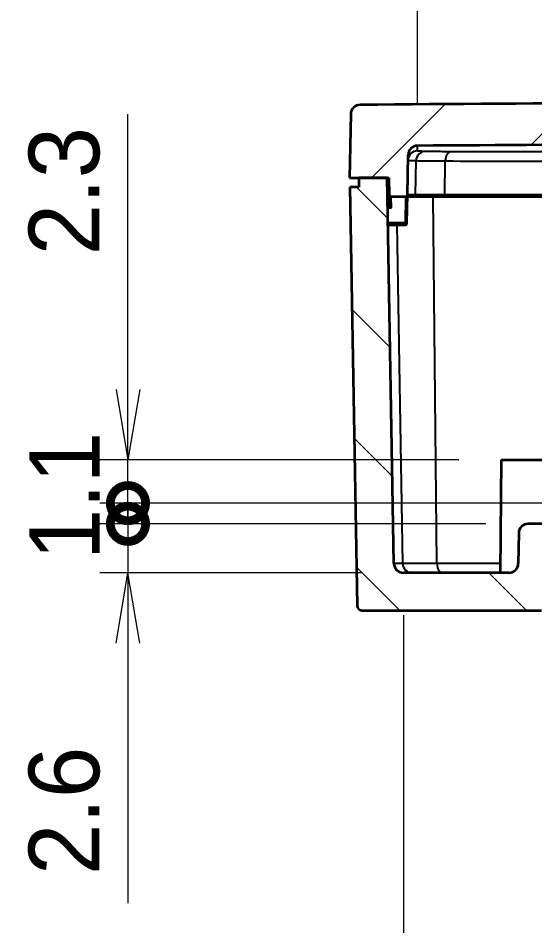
# Model space of a CAD drawing. Header units: millimetres. Extents: x 204 to 2721, y 201 to 622.
# Drawn here: x 716.91 to 744.37, y 247.23 to 295.5 of the extents above; entities that cross this region are included whole.
import ezdxf

# ---------------------------------------------------------------- set-up
doc = ezdxf.new("R2010")
doc.units = ezdxf.units.MM
doc.header["$LTSCALE"] = 1.5
doc.layers.get('Defpoints').update_dxf_attribs({"lineweight": 25})
for name, color, linetype, lineweight in [('Dimension (ISO)', 7, 'Continuous', 18), ('Hatch (ISO)', 1, 'Continuous', 18), ('Visible (ISO)', 7, 'Continuous', 35), ('Visible Narrow (ISO)', 7, 'Continuous', 25)]:
    doc.layers.add(name, color=color, linetype=linetype, lineweight=lineweight)
doc.styles.add('Note Text (TK)', font='MS PGothic.ttf')
doc.dimstyles.new('Default - Method 1b (TK)', dxfattribs={"dimscale": 1.5, "dimtxt": 2.5, "dimasz": 2.5, "dimexe": 1, "dimexo": 1.499999999999999, "dimgap": 1, "dimtad": 1, "dimtoh": 1, "dimdsep": 46, "dimtxsty": 'Note Text (TK)', "dimblk": 'OPEN', "dimcen": 0.09, "dimdle": 5, "dimclrd": 100, "dimclre": 100, "dimclrt": 7, "dimadec": 1, "dimazin": 1, "dimtfac": 1, "dimtmove": 0, "dimatfit": 3, "dimldrblk": 'OPEN', "dimfxl": 1, "dimtolj": 1, "dimlwd": -1, "dimlwe": -1, "dimarcsym": 0})

# ---------------------------------------------------------------- blocks, each defined once
blk = doc.blocks.new('_DotSmall')
at = {"color": 0, "linetype": 'ByBlock', "const_width": 0.5}
blk.add_lwpolyline([(-0.0625, 0, 1), (0.0625, 0, 1)], format="xyb", close=True, dxfattribs=at)
blk = doc.blocks.new('_Open')
at = {"color": 0, "linetype": 'ByBlock', "lineweight": -2}
for p, q in [((-1, 0.1666666666666666), (0, 0)), ((-1, -0.1666666666666666), (0, 0)), ((0, 0), (-1, 0))]:
    blk.add_line(p, q, dxfattribs=at)
blk = doc.blocks.new('*D8')
at = {"layer": 'Defpoints', "color": 0}
for p in [(722.7480237804627, 272.0073049218101), (742.5795080681189, 272.0073049218101), (757.5184954929321, 269.7073049218101)]:
    blk.add_point(p, dxfattribs=at)
at = {"layer": 'Dimension (ISO)', "color": 100}
for p, q in [((722.7480237804627, 275.7573049218101), (722.7480237804627, 290.3974916406968)), ((740.3295080681189, 272.0073049218101), (721.2480237804627, 272.0073049218101)), ((722.7480237804627, 269.7073049218101), (722.7480237804627, 272.0073049218101)), ((755.2684954929321, 269.7073049218101), (721.2480237804627, 269.7073049218101)), ((722.7480237804627, 269.7073049218101), (722.7480237804627, 265.9573049218101))]:
    blk.add_line(p, q, dxfattribs=at)
at = {"layer": 'Dimension (ISO)', "color": 100, "xscale": 3.75, "yscale": 3.75, "zscale": 3.75}
for name, p, rotation in [('_Open', (722.7480237804627, 272.0073049218101), 270), ('_DotSmall', (722.7480237804627, 269.7073049218101), 90)]:
    blk.add_blockref(name, p, dxfattribs=dict(at, rotation=rotation))
at = {"layer": 'Dimension (ISO)', "color": 7, "insert": (719.3730237804627, 282.8889689134238), "char_height": 3.75, "attachment_point": 4, "rotation": 90, "style": 'Note Text (TK)'}
blk.add_mtext('\\A1;2.3', dxfattribs=at)
blk = doc.blocks.new('*D12')
at = {"layer": 'Defpoints', "color": 0}
for p in [(737.3850518564245, 266.00730492181), (791.6692418663235, 266.00730492181), (791.6692418663235, 237.50730492181)]:
    blk.add_point(p, dxfattribs=at)
at = {"layer": 'Dimension (ISO)', "color": 100}
for p, q in [((737.3850518564245, 263.75730492181), (737.3850518564245, 236.00730492181)), ((791.6692418663235, 263.75730492181), (791.6692418663235, 236.00730492181)), ((741.1350518564245, 237.50730492181), (787.9192418663237, 237.50730492181))]:
    blk.add_line(p, q, dxfattribs=at)
at = {"layer": 'Dimension (ISO)', "color": 100, "xscale": 3.75, "yscale": 3.75, "zscale": 3.75, "rotation": 180}
blk.add_blockref('_Open', (737.3850518564245, 237.50730492181), dxfattribs=at)
at = {"layer": 'Dimension (ISO)', "color": 100, "xscale": 3.75, "yscale": 3.75, "zscale": 3.75}
blk.add_blockref('_Open', (791.6692418663235, 237.50730492181), dxfattribs=at)
at = {"layer": 'Dimension (ISO)', "color": 7, "insert": (764.5271468613741, 244.3349195051433), "char_height": 3.75, "attachment_point": 5, "style": 'Note Text (TK)'}
blk.add_mtext('\\A1;\\fMS PGothic|b0|i0;{\\H3.7310;有効寸法\\P}\\fMS PGothic|b0|i0;{\\H3.7310;Max dim. 54.2}', dxfattribs=at)
blk = doc.blocks.new('*D14')
at = {"layer": 'Defpoints', "color": 0}
for p in [(790.9184756656018, 302.1861657882904), (738.1358180571463, 288.7102923239796), (790.9184756656018, 288.7102923239796)]:
    blk.add_point(p, dxfattribs=at)
at = {"layer": 'Dimension (ISO)', "color": 100}
for p, q in [((738.1358180571463, 290.9602923239796), (738.1358180571463, 303.6861657882905)), ((790.9184756656018, 290.9602923239796), (790.9184756656018, 303.6861657882905)), ((741.8858180571463, 302.1861657882904), (787.1684756656017, 302.1861657882904))]:
    blk.add_line(p, q, dxfattribs=at)
at = {"layer": 'Dimension (ISO)', "color": 100, "xscale": 3.75, "yscale": 3.75, "zscale": 3.75, "rotation": 180}
blk.add_blockref('_Open', (738.1358180571463, 302.1861657882904), dxfattribs=at)
at = {"layer": 'Dimension (ISO)', "color": 100, "xscale": 3.75, "yscale": 3.75, "zscale": 3.75}
blk.add_blockref('_Open', (790.9184756656018, 302.1861657882904), dxfattribs=at)
at = {"layer": 'Dimension (ISO)', "color": 7, "insert": (735.6860928841013, 306.1452339701086), "char_height": 3.75, "attachment_point": 4, "style": 'Note Text (TK)'}
blk.add_mtext('\\A1;\\fMS PGothic|b0|i0;{\\H3.7310;有効寸法 / Max dim. 52.7}', dxfattribs=at)
blk = doc.blocks.new('*D30')
at = {"layer": 'Defpoints', "color": 0}
for p in [(757.5184954929321, 269.7073049218101), (722.7480237804627, 268.6073049218101), (744.0184954929321, 268.6073049218101)]:
    blk.add_point(p, dxfattribs=at)
at = {"layer": 'Dimension (ISO)', "color": 100}
for p, q in [((722.7480237804627, 269.7073049218101), (722.7480237804627, 273.4573049218101)), ((755.2684954929321, 269.7073049218101), (721.2480237804627, 269.7073049218101)), ((722.7480237804627, 269.7073049218101), (722.7480237804627, 268.6073049218101)), ((741.7684954929321, 268.6073049218101), (721.2480237804627, 268.6073049218101)), ((722.7480237804627, 268.6073049218101), (722.7480237804627, 264.8573049218101))]:
    blk.add_line(p, q, dxfattribs=at)
at = {"layer": 'Dimension (ISO)', "color": 100, "xscale": 3.75, "yscale": 3.75, "zscale": 3.75}
for p, rotation in [((722.7480237804627, 269.7073049218101), 270), ((722.7480237804627, 268.6073049218101), 90)]:
    blk.add_blockref('_DotSmall', p, dxfattribs=dict(at, rotation=rotation))
at = {"layer": 'Dimension (ISO)', "color": 7, "insert": (719.3730237804627, 266.675060603628), "char_height": 3.75, "attachment_point": 4, "rotation": 90, "style": 'Note Text (TK)'}
blk.add_mtext('\\A1;1.1', dxfattribs=at)
blk = doc.blocks.new('*D38')
at = {"layer": 'Defpoints', "color": 0}
for p in [(744.0184954929321, 268.6073049218101), (722.7480237804627, 266.0073049218101), (737.3850518564248, 266.0073049218101)]:
    blk.add_point(p, dxfattribs=at)
at = {"layer": 'Dimension (ISO)', "color": 100}
for p, q in [((722.7480237804627, 268.6073049218101), (722.7480237804627, 272.3573049218101)), ((741.7684954929321, 268.6073049218101), (721.2480237804627, 268.6073049218101)), ((722.7480237804627, 268.6073049218101), (722.7480237804627, 266.0073049218101)), ((735.1350518564248, 266.0073049218101), (721.2480237804627, 266.0073049218101)), ((722.7480237804627, 262.2573049218101), (722.7480237804627, 248.4353485656674))]:
    blk.add_line(p, q, dxfattribs=at)
at = {"layer": 'Dimension (ISO)', "color": 100, "xscale": 3.75, "yscale": 3.75, "zscale": 3.75}
for name, p, rotation in [('_DotSmall', (722.7480237804627, 268.6073049218101), 270), ('_Open', (722.7480237804627, 266.0073049218101), 90)]:
    blk.add_blockref(name, p, dxfattribs=dict(at, rotation=rotation))
at = {"layer": 'Dimension (ISO)', "color": 7, "insert": (719.3730237804627, 249.9353485656671), "char_height": 3.75, "attachment_point": 4, "rotation": 90, "style": 'Note Text (TK)'}
blk.add_mtext('\\A1;2.6', dxfattribs=at)

msp = doc.modelspace()

# ---------------------------------------------------------------- hatches: boundary and pattern name
at = {"layer": 'Hatch (ISO)'}
h = msp.add_hatch(dxfattribs=at)
h.set_pattern_fill('ANSI31', color=256, scale=38.1, style=0)
h.set_pattern_definition([(45, (583.497624212755, 188.6977135415282), (-3.367596045400933, 3.367596045400933), [])])
edge = h.paths.add_edge_path()
edge.add_ellipse((793.9680842989081, 290.3866334254026), major_axis=(-0.0087262032184302, 0.4999238475782032), ratio=1, start_angle=269.9999999999999, end_angle=358.5303187101714)
edge.add_ellipse((764.5271468613761, -3300.992695089401), major_axis=(-3591.879311715209, 29.44503613409816), ratio=1, start_angle=270, end_angle=270.9393625797004)
edge.add_ellipse((735.0862094238399, 290.3866334254026), major_axis=(-0.4999832004042271, -0.0040986965665372), ratio=1, start_angle=269.9999999969181, end_angle=358.5303187101742)
edge.add_line((734.5862855762618, 290.3953596286211), (734.5271468613741, 287.00730492181))
edge.add_line((734.527146861374, 287.00730492181), (736.618419311374, 287.00730492181))
edge.add_line((736.618419311374, 287.00730492181), (736.6341593330981, 286.1055596811663))
edge.add_ellipse((736.7341441026138, 286.10730492181), major_axis=(0.0017452406437269, -0.0999847695156353), ratio=1, start_angle=270.0000000000031, end_angle=359.0000000000033)
edge.add_line((736.7341441026138, 286.00730492181), (737.5026945201344, 286.00730492181))
edge.add_ellipse((737.5026945201342, 286.10730492181), major_axis=(0.099999999999999, -4.4e-15), ratio=1, start_angle=270.0000000000025, end_angle=359.0000000000034)
edge.add_line((737.6026792896499, 286.1055596811663), (737.6395700868878, 288.2190320394547))
edge.add_ellipse((738.139493934466, 288.2103058362363), major_axis=(0.008726203218429, 0.4999238475781988), ratio=1, start_angle=1.4212283073279082, end_angle=89.99999999999989, ccw=False)
edge.add_ellipse((764.5271468613761, -3300.992695085581), major_axis=(3589.702987409561, 26.39132880423038), ratio=1, start_angle=89.1575433852978, end_angle=90, ccw=False)
edge.add_ellipse((790.914799788282, 288.2103058362363), major_axis=(0.499986487743343, -0.0036758773196551), ratio=1, start_angle=1.421228307261515, end_angle=90.00000000298672, ccw=False)
edge.add_line((791.4147236358604, 288.2190320394542), (791.4516144330981, 286.1055596811663))
edge.add_ellipse((791.5515992026138, 286.10730492181), major_axis=(0.001745240643727, -0.0999847695156398), ratio=1, start_angle=270.0000000000011, end_angle=359.0000000000008)
edge.add_line((791.5515992026138, 286.0073049218101), (792.3201496201343, 286.0073049218101))
edge.add_ellipse((792.3201496201343, 286.10730492181), major_axis=(0.099999999999999, 1e-16), ratio=1, start_angle=269.9999999999999, end_angle=359.0000000000008)
edge.add_line((792.4201343896498, 286.1055596811663), (792.435874411374, 287.00730492181))
edge.add_line((792.435874411374, 287.00730492181), (794.527146861374, 287.00730492181))
edge.add_line((794.527146861374, 287.00730492181), (794.4680081464862, 290.3953596286211))
h = msp.add_hatch(dxfattribs=at)
h.set_pattern_fill('ANSI31', color=256, scale=38.1, angle=90.00021045915, style=0)
h.set_pattern_definition([(135.0002104591499, (583.497624212755, 188.6977135415282), (-3.367583675507217, -3.36760841524921), [])])
edge = h.paths.add_edge_path()
edge.add_ellipse((770.2322571624841, 267.95730492181), major_axis=(0.2500000000000013, -1.1e-15), ratio=1, start_angle=3.000000000000738, end_angle=90)
edge.add_line((770.2322571624841, 268.20730492181), (767.3271468613741, 268.20730492181))
edge.add_line((767.3271468613741, 268.20730492181), (766.5271468613741, 267.40730492181))
edge.add_line((766.5271468613741, 267.40730492181), (766.1611214575897, 267.40730492181))
edge.add_line((766.1611214575896, 267.40730492181), (766.027146861374, 267.90730492181))
edge.add_line((766.027146861374, 267.90730492181), (763.027146861374, 267.90730492181))
edge.add_line((763.0271468613741, 267.90730492181), (762.8931722651586, 267.40730492181))
edge.add_line((762.8931722651585, 267.40730492181), (762.527146861374, 267.40730492181))
edge.add_line((762.5271468613741, 267.40730492181), (761.7271468613742, 268.20730492181))
edge.add_line((761.7271468613741, 268.20730492181), (758.8220365602641, 268.20730492181))
edge.add_ellipse((758.8220365602642, 267.95730492181), major_axis=(0.0130839890607382, 0.2496573836886452), ratio=1, start_angle=3.000000000000737, end_angle=90.00000000000152)
edge.add_line((758.5723791765754, 267.9703889108707), (758.539563103384, 267.3442209327493))
edge.add_ellipse((758.2899057196953, 267.35730492181), major_axis=(0.2499999999999991, 0), ratio=1, start_angle=270.0000000000002, end_angle=357, ccw=False)
edge.add_line((758.2899057196953, 267.10730492181), (745.5772840959738, 267.10730492181))
edge.add_ellipse((745.5772840959739, 266.25730492181), major_axis=(-0.8495791564372236, 0.0267442881269897), ratio=1, start_angle=271.8030444439106, end_angle=449.9999999999993)
edge.add_line((745.5505398078469, 265.4077257653727), (744.7272840959739, 264.00730492181))
edge.add_line((744.7272840959738, 264.00730492181), (735.1742876705019, 264.00730492181))
edge.add_ellipse((735.174287670502, 264.25730492181), major_axis=(0.0043631016093171, -0.2499619237890904), ratio=1, start_angle=270.000000000001, end_angle=359.00000000000284, ccw=False)
edge.add_line((734.9243257467128, 264.2529418202006), (734.5358743938382, 286.50730492181))
edge.add_line((734.5358743938382, 286.50730492181), (735.027146861374, 286.50730492181))
edge.add_line((735.027146861374, 286.50730492181), (735.027146861374, 287.00730492181))
edge.add_line((735.027146861374, 287.00730492181), (736.527146861374, 287.00730492181))
edge.add_line((736.527146861374, 287.00730492181), (736.8851280088463, 266.4985787185914))
edge.add_ellipse((737.3850518564245, 266.50730492181), major_axis=(-0.5000000000000026, 0), ratio=1, start_angle=1.00000000000065, end_angle=90.00000000000051)
edge.add_line((737.3850518564245, 266.00730492181), (742.9904150610028, 266.00730492181))
edge.add_ellipse((742.9904150610028, 266.50730492181), major_axis=(-0.0087262032186475, -0.4999238475781986), ratio=1, start_angle=1.000000000001158, end_angle=90.00000000000051)
edge.add_line((743.490338908581, 266.4985787185914), (743.5185716453537, 268.1160311250287))
edge.add_ellipse((744.018495492932, 268.10730492181), major_axis=(-0.499999999999996, 4.4e-15), ratio=1, start_angle=269.9999999999995, end_angle=359.00000000000114, ccw=False)
edge.add_line((744.018495492932, 268.60730492181), (756.5165976583951, 268.60730492181))
edge.add_ellipse((756.5165976583951, 269.10730492181), major_axis=(-0.0087262032186408, -0.4999238475781965), ratio=1, start_angle=1.000000000000039, end_angle=89.99999999999947)
edge.add_line((757.0165215059733, 269.0985787185913), (757.0185716453537, 269.2160311250286))
edge.add_ellipse((757.518495492932, 269.2073049218099), major_axis=(-0.5000000000000006, -1.1e-15), ratio=1, start_angle=269.9999999999998, end_angle=358.99999999999994, ccw=False)
edge.add_line((757.518495492932, 269.70730492181), (771.5357982298162, 269.70730492181))
edge.add_ellipse((771.5357982298162, 269.2073049218099), major_axis=(-0.0087262032186408, 0.4999238475781965), ratio=1, start_angle=270, end_angle=358.99999999999994, ccw=False)
edge.add_line((772.0357220773944, 269.2160311250286), (772.0377722167747, 269.0985787185913))
edge.add_ellipse((772.5376960643529, 269.10730492181), major_axis=(-0.5000000000000006, 1.1e-15), ratio=1, start_angle=1.000000000000039, end_angle=90.00000000000026)
edge.add_line((772.5376960643529, 268.60730492181), (785.0357982298162, 268.60730492181))
edge.add_ellipse((785.0357982298162, 268.10730492181), major_axis=(-0.0087262032186364, 0.4999238475781899), ratio=1, start_angle=269.9999999999995, end_angle=359.00000000000114, ccw=False)
edge.add_line((785.5357220773944, 268.1160311250286), (785.5639548141671, 266.4985787185913))
edge.add_ellipse((786.0638786617453, 266.50730492181), major_axis=(-0.5000000000000026, 4.4e-15), ratio=1, start_angle=1.000000000001158, end_angle=90)
edge.add_line((786.0638786617453, 266.00730492181), (791.6692418663235, 266.00730492181))
edge.add_ellipse((791.6692418663235, 266.50730492181), major_axis=(-0.0087262032186475, -0.4999238475781942), ratio=1, start_angle=1.000000000000658, end_angle=90)
edge.add_line((792.1691657139017, 266.4985787185913), (792.5271468613741, 287.00730492181))
edge.add_line((792.5271468613741, 287.00730492181), (794.0271468613741, 287.00730492181))
edge.add_line((794.0271468613741, 287.00730492181), (794.0271468613741, 286.50730492181))
edge.add_line((794.0271468613741, 286.50730492181), (794.51841932891, 286.50730492181))
edge.add_line((794.51841932891, 286.50730492181), (794.1299679760352, 264.2529418202006))
edge.add_ellipse((793.8800060522461, 264.25730492181), major_axis=(0.2499999999999946, -8.9e-15), ratio=1, start_angle=269.999999999999, end_angle=359.0000000000029, ccw=False)
edge.add_line((793.8800060522461, 264.00730492181), (784.3270096267742, 264.00730492181))
edge.add_line((784.3270096267742, 264.00730492181), (783.5037539149013, 265.4077257653728))
edge.add_ellipse((783.4770096267742, 266.25730492181), major_axis=(0.8499999999999996, 2.2e-15), ratio=1, start_angle=271.803044443911, end_angle=450)
edge.add_line((783.4770096267742, 267.10730492181), (770.7643880030527, 267.10730492181))
edge.add_ellipse((770.7643880030527, 267.35730492181), major_axis=(0.0130839890607382, -0.2496573836886452), ratio=1, start_angle=270.0000000000005, end_angle=356.99999999999926, ccw=False)
edge.add_line((770.5147306193642, 267.3442209327492), (770.4819145461726, 267.9703889108707))

# ---------------------------------------------------------------- linework, layer by layer
at = {"layer": 'Visible (ISO)'}
for p, q in [((734.5862855762618, 290.395359628621), (734.527146861374, 287.00730492181)), ((737.6026792896499, 286.1055596811663), (737.6395700868877, 288.2190320394547)), ((734.527146861374, 287.00730492181), (736.618419311374, 287.00730492181)), ((736.5271468613741, 287.00730492181), (735.0271468613741, 287.00730492181)), ((735.0271468613741, 287.00730492181), (735.0271468613741, 286.50730492181)), ((736.8851280088463, 266.4985787185914), (736.5271468613741, 287.00730492181)), ((736.618419311374, 287.00730492181), (736.6341593330981, 286.1055596811663)), ((735.0271468613741, 286.50730492181), (734.5358743938382, 286.50730492181)), ((734.5358743938382, 286.50730492181), (734.924325746713, 264.2529418202007)), ((736.6341593330978, 286.1055596811663), (736.642896263615, 285.6050212670614)), ((736.7341441026138, 286.00730492181), (737.5026945201342, 286.00730492181)), ((737.5764966922573, 284.6055596811662), (737.6026792896496, 286.1055596811663)), ((737.6009642464453, 286.00730492181), (737.937347172038, 286.00730492181)), ((737.937347172038, 286.00730492181), (739.5300750839167, 286.00730492181)), ((739.5300750839167, 286.00730492181), (754.4501834227495, 286.00730492181)), ((736.612056973694, 284.50730492181), (737.4765119227415, 284.50730492181)), ((742.5795080681186, 272.00730492181), (742.5271468613741, 266.00730492181)), ((742.5795080681186, 272.00730492181), (746.4747856546296, 272.00730492181)), ((756.5165976583951, 268.60730492181), (744.018495492932, 268.60730492181)), ((743.5185716453537, 268.1160311250287), (743.4903389085811, 266.4985787185914)), ((742.9904150610029, 266.00730492181), (737.3850518564245, 266.00730492181)), ((735.174287670502, 264.00730492181), (744.7272840959739, 264.00730492181))]:
    msp.add_line(p, q, dxfattribs=at)
for centre, radius, start, end in [((735.0862094238399, 290.3866334254026), 0.5000000000000006, 90.46968128984948, 179.0000000000242), ((764.527146861374, -3300.992695078182), 3592.00000000002, 89.53031871015052, 90.46968128984948), ((738.139493934466, 288.2103058362363), 0.5000000000000004, 90.42122830735285, 179.0000000000242), ((764.527146861374, -3300.992695078182), 3589.800000000019, 89.57877169264715, 90.42122830735285), ((736.7341441026138, 286.10730492181), 0.1000000000000001, 180.9999999999952, 270), ((737.5026945201342, 286.10730492181), 0.1000000000000001, 270, 359.0000000000047), ((736.612056973694, 285.00730492181), 0.4999999999999986, 96.61766277527953, 96.73829141993095), ((736.5429109483287, 285.6033072935973), 0.1000000000000003, 276.6176627752862, 0.9820824973135396), ((736.612056973694, 285.00730492181), 0.4999999999999986, 265.2617085800696, 270), ((737.4765119227415, 284.6073049218099), 0.1000000000000051, 270, 359.0000000000047), ((744.018495492932, 268.10730492181), 0.5, 90, 179.0000000000015), ((737.3850518564245, 266.50730492181), 0.5, 180.9999999999985, 270), ((742.9904150610028, 266.50730492181), 0.5, 270, 359.0000000000015), ((735.174287670502, 264.25730492181), 0.25, 181.0000000000017, 270)]:
    msp.add_arc(centre, radius, start, end, dxfattribs=at)
at = {"layer": 'Visible Narrow (ISO)'}
for p, q in [((738.1310980518413, 288.4398834012076), (738.1358180571463, 288.7102923239802)), ((738.0325162869675, 286.1055596811663), (738.0626470816716, 287.9190988386619)), ((739.5906940303001, 286.1055596811663), (739.6097158639783, 287.9030078566911)), ((736.7463626480632, 285.4055596811662), (736.7358591458175, 286.00730492181)), ((737.5009794769298, 286.00730492181), (737.4765119227415, 284.6055596811662)), ((738.0325162869675, 286.1055596811663), (737.602679289649, 286.1055596811663)), ((739.5906940303001, 286.1055596811663), (738.0325162869675, 286.1055596811663)), ((739.1695504719771, 266.4985787185914), (738.9629118973178, 286.00730492181)), ((754.4501834227495, 286.1055596811663), (739.5906940303001, 286.1055596811663)), ((736.612056973694, 285.4055596811662), (736.612056973694, 285.4719746798373)), ((736.612056973694, 285.4055596811662), (736.7463626480632, 285.4055596811662)), ((736.612056973694, 284.6055596811662), (736.612056973694, 284.50730492181)), ((737.4765119227415, 284.6055596811662), (736.612056973694, 284.6055596811662)), ((737.3531871516794, 266.4985787185914), (737.0541030582033, 284.50730492181)), ((737.4765119227415, 284.50730492181), (737.4765119227415, 284.6055596811662)), ((737.3531871516791, 266.4985787185914), (736.8851280088463, 266.4985787185914)), ((739.1695504719769, 266.4985787185914), (737.353187151679, 266.4985787185914)), ((742.5314341428477, 266.4985787185914), (739.169550471977, 266.4985787185914))]:
    msp.add_line(p, q, dxfattribs=at)
for start, end in [(90, 98.17525648735568), (263.8247435126464, 270)]:
    msp.add_arc((736.612056973694, 285.0055596811662), 0.4000000000000003, start, end, dxfattribs=at)
for centre, major_axis, ratio, start_param, end_param in [((738.1347745865799, 287.9399345769714), (-0.499923847578199, 0.0087262032184349), 0.9999246383257835, 4.73719409377014, 6.283185307179579), ((738.5384926563191, 287.9103726354433), (0.0165476949605008, 0.4997260987696077), 0.9518414073887214, 0.0423814617944629, 1.584850533160679), ((739.9128105958961, 287.8942816534725), (0.0017298999503871, 0.4999970074372052), 0.6063176994238954, 0.0170167503141094, 1.555440715604208), ((737.937347172038, 286.10730492181), (-7e-16, -0.0999999999999939), 0.9518361185461612, 0, 1.553343034275016), ((739.5300750839167, 286.10730492181), (0, -0.0999999999999882), 0.6062818034901686, 0, 1.553343034275007), ((736.5429114940996, 285.6032760264109), (0.0999847695155199, 0.0017452406504737), 0.9998428856117758, 4.810449144475539, 6.28318530732118), ((736.612056973694, 285.5366444378647), (-0.070626154773316, -0.0707951005503562), 0.513742702062705, 1.095243274928234, 2.075368412029252), ((736.7463626480632, 285.4073049218099), (-0.2035197655047551, 0.0999901167964298), 0.0069079079825378, 0.8534901010829969, 1.574190198010307), ((736.7463626480632, 285.4073049218099), (-0.1035337358838824, 0.2017214697658316), 0.0035147395172872, 0.8569441170127571, 1.577644213928415), ((737.4765119227415, 284.6073049218099), (0.0999847695156421, -0.0017452406437278), 0.0174497491606805, 4.712693566814826, 6.283185307045767), ((737.8288428526006, 266.50730492181), (7e-16, -0.4999999999996259), 0.9514563132481239, 4.729842272904638, 6.283185307179584), ((739.4729150498972, 266.50730492181), (1e-16, -0.4999999999999645), 0.6068215777058616, 4.729842272904628, 6.283185307179586)]:
    msp.add_ellipse(centre, major_axis=major_axis, ratio=ratio, start_param=start_param, end_param=end_param, dxfattribs=at)
for points, knots in [([(738.5348723606896, 288.4103173416135), (738.4012796670478, 288.4147410672277), (738.3000836095036, 288.4194554302724), (738.1649470074013, 288.4293507695807), (738.1310046406456, 288.4345318774615), (738.1310980518413, 288.439883401207)], [-0.2615485271135525, -0.2615485271135525, -0.2615485271135525, -0.2615485271135525, -0.1307742635567763, -0.1307742635567763, 0, 0, 0, 0]), ([(739.9093817467801, 288.3942241181218), (739.5888783092755, 288.3953330025199), (739.3058343218177, 288.3972944113535), (738.8405589669862, 288.4027425258756), (738.6583522328121, 288.4062284872139), (738.5348723606896, 288.4103173416135)], [-0.2417695281904427, -0.2417695281904427, -0.2417695281904427, -0.2417695281904427, -0.1208747941275482, -0.1208747941275482, -8.1e-15, -8.1e-15, -8.1e-15, -8.1e-15]), ([(754.4487796722315, 288.3946876486194), (751.8453097955958, 288.3873756622039), (749.2421153693901, 288.3835810410152), (744.3089910063431, 288.3834240641523), (741.9796317894618, 288.3870614243599), (739.9093817467798, 288.3942241181218)], [-1.561838983181087, -1.561838983181087, -1.561838983181087, -1.561838983181087, -0.7809037254093983, -0.7809037254093983, -2.69e-14, -2.69e-14, -2.69e-14, -2.69e-14]), ([(737.6348507390016, 287.9486607801904), (737.6347573408166, 287.943310001824), (737.670721989135, 287.9381296155862), (737.8138984812778, 287.9282356545356), (737.9211122543543, 287.9235219481241), (738.0626470816716, 287.9190988386619)], [0, 0, 0, 0, 0.1307742635567763, 0.1307742635567763, 0.2615485271135525, 0.2615485271135525, 0.2615485271135525, 0.2615485271135525]), ([(738.0626470816716, 287.9190988386619), (738.2016355445744, 287.9150105537724), (738.4067204878017, 287.911525077971), (738.9304075616584, 287.9060777222816), (739.2489819713402, 287.9041165866399), (739.6097158639787, 287.9030078566911)], [8.1e-15, 8.1e-15, 8.1e-15, 8.1e-15, 0.1208747941275482, 0.1208747941275482, 0.2417695281904427, 0.2417695281904427, 0.2417695281904427, 0.2417695281904427]), ([(739.6097158639785, 287.9030078566911), (741.7228364848758, 287.8958461605744), (744.1004301933398, 287.8922093069912), (749.1357047290924, 287.8923662619898), (751.7928030615512, 287.8961603546503), (754.4501834227444, 287.9034713226265)], [2.69e-14, 2.69e-14, 2.69e-14, 2.69e-14, 0.7809037254093983, 0.7809037254093983, 1.561838983181087, 1.561838983181087, 1.561838983181087, 1.561838983181087]), ([(736.5544352858896, 285.5039735649661), (736.554435677567, 285.5039736104071), (736.5544360074975, 285.5039723432053), (736.5544365438815, 285.5039671836156), (736.5544367503351, 285.5039632912278), (736.5544368950503, 285.5039580863998)], [-0.0003528319755415, -0.0003528319755415, -0.0003528319755415, -0.0003528319755415, -0.0001764159977534, -0.0001764159977534, -1.99653e-11, -1.99653e-11, -1.99653e-11, -1.99653e-11]), ([(736.5544368950503, 285.5039580863981), (736.554445727517, 285.5036404221962), (736.5626852331968, 285.4992080935081), (736.5859659485437, 285.4865589216128), (736.5982966902955, 285.4798105323677), (736.612056973694, 285.4719746798373)], [0.0003528141084958, 0.0003528141084958, 0.0003528141084958, 0.0003528141084958, 0.0111317871689879, 0.0111317871689879, 0.0188909138976471, 0.0188909138976471, 0.0188909138976471, 0.0188909138976471]), ([(736.6780380107143, 285.5391070662889), (736.6700463531921, 285.5547951235581), (736.6625842871489, 285.5687905540683), (736.6482188835695, 285.5952583503126), (736.6429019016418, 285.6046982688262), (736.642896263615, 285.6050212670615)], [-0.0188909138976471, -0.0188909138976471, -0.0188909138976471, -0.0188909138976471, -0.0111317871689879, -0.0111317871689879, -0.0003528141084961, -0.0003528141084961, -0.0003528141084961, -0.0003528141084961])]:
    msp.add_open_spline(points, degree=3, knots=knots, dxfattribs=at)

# ---------------------------------------------------------------- dimensions: what is measured, and where the dimension line sits
at = {"layer": 'Dimension (ISO)', "color": 100}
for base, p1, p2, text, override, picture, middle in [((790.9184756656018, 302.1861657882904), (738.1358180571463, 288.7102923239796), (790.9184756656018, 288.7102923239796), '\\fMS PGothic|b0|i0;{\\H3.7310;有効寸法 / Max dim. <>}', {"dimgap": 1, "dimtoh": 0, "dimdec": 1, "dimlfac": 0.9984340006320136, "dimtol": 0, "dimlim": 0, "dimtp": 0, "dimtm": 0, "dimtdec": 1, "dimtofl": 0, "dimatfit": 1}, '*D14', (764.527146861374, 302.1861657882904)), ((791.6692418663235, 237.50730492181), (737.3850518564245, 266.00730492181), (791.6692418663235, 266.00730492181), '\\fMS PGothic|b0|i0;{\\H3.7310;有効寸法\\P}\\fMS PGothic|b0|i0;{\\H3.7310;Max dim. <>}', {"dimgap": 1, "dimtoh": 0, "dimdec": 1, "dimlfac": 0.9984490878488971, "dimtol": 0, "dimlim": 0, "dimtp": 0, "dimtm": 0, "dimtdec": 1, "dimtofl": 0, "dimatfit": 1}, '*D12', (764.5271468613741, 237.50730492181))]:
    dim = msp.add_linear_dim(base=base, p1=p1, p2=p2, angle=180, text=text, dimstyle='Default - Method 1b (TK)', override=override, dxfattribs=at)
    dim.commit()
    dim.dimension.update_dxf_attribs({"geometry": picture, "text_midpoint": middle, "dimtype": 160})
for base, p1, p2, override, picture, middle in [((722.7480237804627, 272.0073049218101), (757.518495492932, 269.70730492181), (742.5795080681186, 272.00730492181), {"dimgap": 1, "dimtoh": 0, "dimdec": 1, "dimblk1": 'DotSmall', "dimblk2": 'Open', "dimsah": 1, "dimdle": 0, "dimtol": 0, "dimlim": 0, "dimtp": 0, "dimtm": 0, "dimtdec": 1, "dimtofl": 1, "dimatfit": 1}, '*D8', (722.7480237804627, 285.8932302770602)), ((722.7480237804627, 268.6073049218101), (757.518495492932, 269.70730492181), (744.018495492932, 268.60730492181), {"dimgap": 1, "dimtoh": 0, "dimdec": 1, "dimblk1": 'DotSmall', "dimblk2": 'DotSmall', "dimsah": 1, "dimdle": 0, "dimtol": 0, "dimlim": 0, "dimtp": 0, "dimtm": 0, "dimtdec": 1, "dimtofl": 1, "dimatfit": 1}, '*D30', (722.7480237804627, 269.1573049218098)), ((722.7480237804627, 266.0073049218101), (744.018495492932, 268.60730492181), (737.3850518564245, 266.00730492181), {"dimgap": 1, "dimtoh": 0, "dimdec": 1, "dimblk1": 'DotSmall', "dimblk2": 'Open', "dimsah": 1, "dimdle": 0, "dimtol": 0, "dimlim": 0, "dimtp": 0, "dimtm": 0, "dimtdec": 1, "dimtofl": 1, "dimatfit": 1}, '*D38', (722.7480237804627, 252.9289565202125))]:
    dim = msp.add_linear_dim(base=base, p1=p1, p2=p2, angle=90, dimstyle='Default - Method 1b (TK)', override=override, dxfattribs=at)
    dim.commit()
    dim.dimension.update_dxf_attribs({"geometry": picture, "text_midpoint": middle, "dimtype": 160})

doc.saveas('drawing.dxf')
